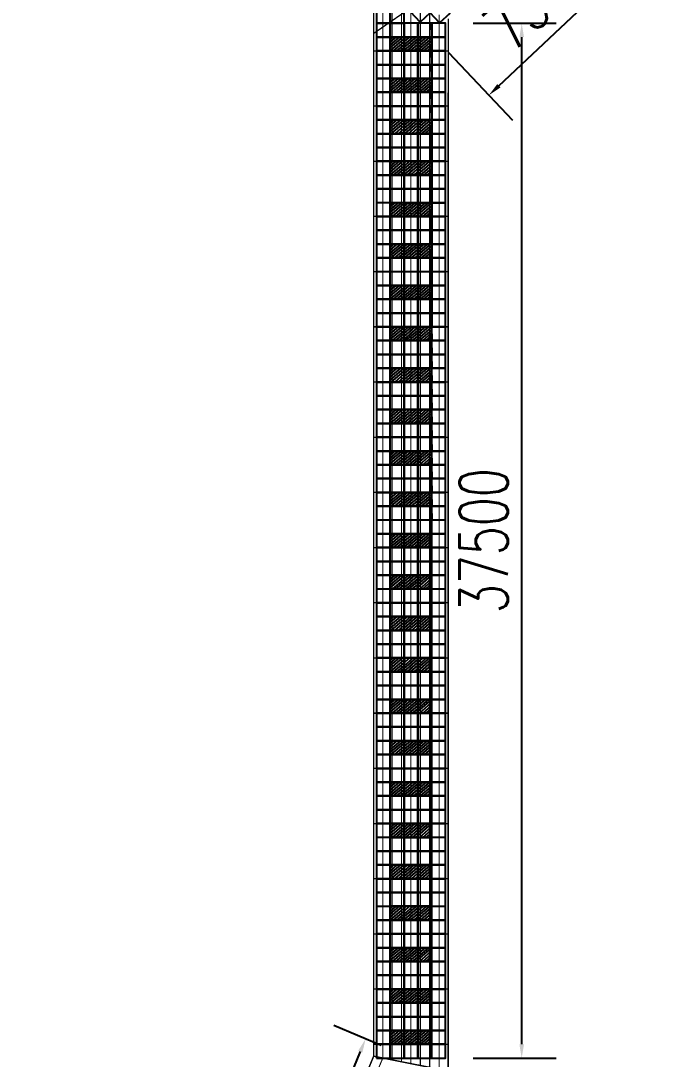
# Model space of a CAD drawing. Extents: x 833816 to 4746262, y -3629782 to -1973088.
# Drawn here: x 2158980 to 2182258, y -2255687 to -2218053 of the extents above; entities that cross this region are included whole.
import ezdxf

# ---------------------------------------------------------------- set-up
doc = ezdxf.new("R2010")
doc.units = 0
doc.header["$LTSCALE"] = 1000
doc.header["$MEASUREMENT"] = 0
doc.header["$PDMODE"] = 32
doc.layers.add('W-FLOAT_BOWL浮筒', color=253, linetype='Continuous')
doc.layers.add('W-STEEL_FRAME钢架', color=3, linetype='Continuous')
doc.styles.add('STANDARD_T3', font='simplex.shx', dxfattribs={"width": 0.7, "bigfont": 'gbcbig.shx'})
doc.dimstyles.new('W&&500', dxfattribs={"dimtxt": 1750, "dimasz": 500, "dimexe": 1250, "dimexo": 1500, "dimgap": 500, "dimtad": 1, "dimdec": 0, "dimzin": 0, "dimdsep": 46, "dimtxsty": 'STANDARD_T3', "dimcen": 0.09, "dimclrd": 1, "dimclre": 1, "dimclrt": 7, "dimazin": 2, "dimtfac": 1, "dimtdec": 0, "dimtix": 1, "dimtmove": 2, "dimatfit": 3, "dimfxl": 100, "dimtolj": 1, "dimtzin": 0, "dimarcsym": 0})

# ---------------------------------------------------------------- blocks, each defined once
blk = doc.blocks.new('*U369')
at = {"color": 2, "const_width": 50}
blk.add_lwpolyline([(-2331, 0), (368, 0)], dxfattribs=at)
blk = doc.blocks.new('*U370')
at = {"color": 0, "linetype": 'ByBlock', "lineweight": -2, "transparency": 16777216}
for p in [(0, 0), (0, -2000), (0, -4000), (0, -6000), (0, -8000), (0, -10000), (0, -12000), (0, -14000), (0, -16000), (0, -18000), (0, -20000), (0, -22000), (0, -24000), (0, -26000), (0, -28000), (0, -30000), (0, -32000), (0, -34000), (0, -36000)]:
    blk.add_blockref('*U369', p, dxfattribs=at)
blk = doc.blocks.new('浮筒')
at = {"layer": 'W-FLOAT_BOWL浮筒'}
blk.add_lwpolyline([(-230, -268), (268, -230), (230, 268), (-268, 230)], close=True, dxfattribs=at)
blk = doc.blocks.new('空格子')
at = {"layer": 'W-FLOAT_BOWL浮筒'}
h = blk.add_hatch(dxfattribs=at)
h.set_pattern_fill('ANSI31', color=256, scale=50)
h.set_pattern_definition([(45, (0, 0), (-56.127, 56.127), [])])
h.paths.add_polyline_path([(219, 263), (-280, 225), (-242, -274), (256, -236)])
blk.add_lwpolyline([(-242, -274), (256, -236), (219, 263), (-280, 225)], close=True, dxfattribs=at)
blk = doc.blocks.new('*D386')
at = {"color": 1, "lineweight": -2, "transparency": 16777216}
for p, q in [((2172038, -2255184), (2170321, -2254469)), ((2171283, -2255411), (2160326, -2281721)), ((2160697, -2282417), (2158980, -2281702))]:
    blk.add_line(p, q, dxfattribs=at)
at = {"color": 1, "transparency": 16777216}
for points in [[(2171206, -2255379), (2171359, -2255444), (2171475, -2254950)], [(2160249, -2281689), (2160403, -2281753), (2160134, -2282183)]]:
    blk.add_solid(points, dxfattribs=at)
at = {"layer": 'Defpoints', "color": 0, "transparency": 16777216}
for p in [(2173423, -2255761), (2160134, -2282183), (2162081, -2282994)]:
    blk.add_point(p, dxfattribs=at)
at = {"color": 7, "transparency": 16777216, "insert": (2164535, -2268038), "char_height": 1750, "attachment_point": 5, "rotation": 67.3907, "style": 'STANDARD_T3'}
blk.add_mtext('\\A1;29500', dxfattribs=at)
blk = doc.blocks.new('*D387')
at = {"color": 1, "lineweight": -2, "transparency": 16777216}
for p, q in [((2175366, -2218145), (2178380, -2218145)), ((2177130, -2255145), (2177130, -2218645)), ((2175366, -2255645), (2178380, -2255645))]:
    blk.add_line(p, q, dxfattribs=at)
at = {"color": 1, "transparency": 16777216}
for points in [[(2177047, -2218645), (2177214, -2218645), (2177130, -2218145)], [(2177047, -2255145), (2177214, -2255145), (2177130, -2255645)]]:
    blk.add_solid(points, dxfattribs=at)
at = {"layer": 'Defpoints', "color": 0, "transparency": 16777216}
for p in [(2173866, -2218145), (2177130, -2218145), (2173866, -2255645)]:
    blk.add_point(p, dxfattribs=at)
at = {"color": 7, "transparency": 16777216, "insert": (2175755, -2236895), "char_height": 1750, "attachment_point": 5, "rotation": 90, "style": 'STANDARD_T3'}
blk.add_mtext('\\A1;37500', dxfattribs=at)
blk = doc.blocks.new('*D389')
at = {"color": 1, "lineweight": -2, "transparency": 16777216}
for p, q in [((2179940, -2214058), (2182258, -2216521)), ((2176304, -2220408), (2181037, -2215953)), ((2174479, -2219198), (2176797, -2221661))]:
    blk.add_line(p, q, dxfattribs=at)
at = {"color": 1, "transparency": 16777216}
for points in [[(2180980, -2215892), (2181094, -2216014), (2181401, -2215610)], [(2176247, -2220347), (2176361, -2220469), (2175940, -2220751)]]:
    blk.add_solid(points, dxfattribs=at)
at = {"layer": 'Defpoints', "color": 0, "transparency": 16777216}
for p in [(2178912, -2212965), (2181401, -2215610), (2173450, -2218106)]:
    blk.add_point(p, dxfattribs=at)
at = {"color": 7, "transparency": 16777216, "insert": (2177728, -2217179), "char_height": 1750, "attachment_point": 5, "rotation": 43.2668, "style": 'STANDARD_T3'}
blk.add_mtext('\\A1;7500', dxfattribs=at)
blk = doc.blocks.new('*U430')
at = {"layer": 'W-STEEL_FRAME钢架', "color": 5, "const_width": 40}
blk.add_lwpolyline([(0, 19000), (0, -19000)], dxfattribs=at)

msp = doc.modelspace()

# ---------------------------------------------------------------- linework, layer by layer
at = {"color": 1, "const_width": 50}
for points in [[(2173287.7, -2217462), (2171766.4, -2218510.8)], [(2174466.5, -2256115.7), (2171766.4, -2255576.1)]]:
    msp.add_lwpolyline(points, dxfattribs=at)
at = {"layer": 'W-STEEL_FRAME钢架', "color": 3, "const_width": 53}
for points in [[(2171766.4, -2255576.1), (2171766.4, -2216807.1)], [(2174468.1, -2217972), (2174466.5, -2256115.7)], [(2160660.3, -2282444.9), (2171766.4, -2255576.1)]]:
    msp.add_lwpolyline(points, dxfattribs=at)
at = {"layer": 'W-STEEL_FRAME钢架', "color": 5, "const_width": 40}
for points in [[(2172096.4, -2216950.5), (2172096.4, -2255642)], [(2172436.4, -2217094.1), (2172436.4, -2255710)], [(2172776.4, -2217244.3), (2172776.4, -2255777.9)], [(2173116.4, -2217392.9), (2173116.4, -2255845.9)], [(2173456.4, -2217538), (2173456.4, -2255913.8)], [(2173796.4, -2217684.9), (2173796.4, -2255981.8)], [(2174138.3, -2217830), (2174136.4, -2256049.7)], [(2160910.1, -2282506.1), (2172096.3, -2255645.4)]]:
    msp.add_lwpolyline(points, dxfattribs=at)

# ---------------------------------------------------------------- block references
at = {"rotation": 355.6699377298531}
for p in [(2172630.3, -2218890.8), (2173130.3, -2218890.8), (2173630.3, -2218890.8), (2172630.2, -2220390.8), (2173130.2, -2220390.8), (2173630.2, -2220390.8), (2172630.2, -2221890.8), (2173130.2, -2221890.8), (2173630.2, -2221890.8), (2172630.1, -2223390.8), (2173130.1, -2223390.8), (2173630.1, -2223390.8), (2172630, -2224890.8), (2173130, -2224890.8), (2173630, -2224890.8), (2172630, -2226390.8), (2173130, -2226390.8), (2173630, -2226390.8), (2172629.9, -2227890.8), (2173129.9, -2227890.8), (2173629.9, -2227890.8), (2172629.9, -2229390.8), (2173129.9, -2229390.8), (2173629.9, -2229390.8), (2172629.8, -2230890.8), (2173129.8, -2230890.8), (2173629.8, -2230890.8), (2172629.7, -2232390.8), (2173129.7, -2232390.8), (2173629.7, -2232390.8), (2172629.7, -2233890.8), (2173129.7, -2233890.8), (2173629.7, -2233890.8), (2172629.6, -2235390.8), (2173129.6, -2235390.8), (2173629.6, -2235390.8), (2172629.5, -2236890.8), (2173129.5, -2236890.8), (2173629.5, -2236890.8), (2172629.5, -2238390.8), (2173129.5, -2238390.8), (2173629.5, -2238390.8), (2172629.4, -2239890.8), (2173129.4, -2239890.8), (2173629.4, -2239890.8), (2172629.3, -2241390.8), (2173129.3, -2241390.8), (2173629.3, -2241390.8), (2172629.3, -2242890.8), (2173129.3, -2242890.8), (2173629.3, -2242890.8), (2172629.2, -2244390.8), (2173129.2, -2244390.8), (2173629.2, -2244390.8), (2172629.1, -2245890.8), (2173129.1, -2245890.8), (2173629.1, -2245890.8), (2172629.1, -2247390.8), (2173129.1, -2247390.8), (2173629.1, -2247390.8), (2172629, -2248890.8), (2173129, -2248890.8), (2173629, -2248890.8), (2172628.9, -2250390.8), (2173128.9, -2250390.8), (2173628.9, -2250390.8), (2172628.9, -2251890.8), (2173128.9, -2251890.8), (2173628.9, -2251890.8), (2172628.8, -2253390.8), (2173128.8, -2253390.8), (2173628.8, -2253390.8), (2172628.6, -2254890.8), (2173128.6, -2254890.8), (2173628.6, -2254890.8)]:
    msp.add_blockref('空格子', p, dxfattribs=at)
at = {"xscale": -1, "rotation": 179.9975254186578}
msp.add_blockref('*U370', (2174096.5, -2255145.4), dxfattribs=at)
at = {"layer": 'W-FLOAT_BOWL浮筒', "rotation": 355.6699377299382}
for p in [(2172118.1, -2217895.4), (2172618.1, -2217895.4), (2172118.1, -2218395.4), (2172618.1, -2218395.4), (2173118.1, -2218395.5), (2173618.1, -2218395.5), (2174118.1, -2218395.5), (2172118.1, -2218895.4), (2174118.1, -2218895.5), (2172118.1, -2219395.4), (2172618.1, -2219395.4), (2173118.1, -2219395.5), (2173618.1, -2219395.5), (2174118.1, -2219395.5), (2172118, -2219895.4), (2172618, -2219895.4), (2173118, -2219895.5), (2173618, -2219895.5), (2174118, -2219895.5), (2172118, -2220395.4), (2174118, -2220395.5), (2172118, -2220895.4), (2172618, -2220895.4), (2173118, -2220895.5), (2173618, -2220895.5), (2174118, -2220895.5), (2172118, -2221395.4), (2172618, -2221395.4), (2173118, -2221395.5), (2173618, -2221395.5), (2174118, -2221395.5), (2172118, -2221895.4), (2174118, -2221895.5), (2172117.9, -2222395.4), (2172617.9, -2222395.4), (2173117.9, -2222395.5), (2173617.9, -2222395.5), (2174117.9, -2222395.5), (2172117.9, -2222895.4), (2172617.9, -2222895.4), (2173117.9, -2222895.5), (2173617.9, -2222895.5), (2174117.9, -2222895.5), (2172117.9, -2223395.4), (2174117.9, -2223395.5), (2172117.9, -2223895.4), (2172617.9, -2223895.4), (2173117.9, -2223895.5), (2173617.9, -2223895.5), (2174117.9, -2223895.5), (2172117.9, -2224395.4), (2172617.9, -2224395.4), (2173117.9, -2224395.5), (2173617.9, -2224395.5), (2174117.9, -2224395.5), (2172117.8, -2224895.4), (2174117.8, -2224895.5), (2172117.8, -2225395.4), (2172617.8, -2225395.4), (2173117.8, -2225395.5), (2173617.8, -2225395.5), (2174117.8, -2225395.5), (2172117.8, -2225895.4), (2172617.8, -2225895.4), (2173117.8, -2225895.5), (2173617.8, -2225895.5), (2174117.8, -2225895.5), (2172117.8, -2226395.4), (2174117.8, -2226395.5), (2172117.7, -2226895.4), (2172617.7, -2226895.4), (2173117.7, -2226895.5), (2173617.7, -2226895.5), (2174117.7, -2226895.5), (2172117.7, -2227395.4), (2172617.7, -2227395.4), (2173117.7, -2227395.5), (2173617.7, -2227395.5), (2174117.7, -2227395.5), (2172117.7, -2227895.4), (2174117.7, -2227895.5), (2172117.7, -2228395.4), (2172617.7, -2228395.4), (2173117.7, -2228395.5), (2173617.7, -2228395.5), (2174117.7, -2228395.5), (2172117.7, -2228895.4), (2172617.7, -2228895.4), (2173117.7, -2228895.5), (2173617.7, -2228895.5), (2174117.7, -2228895.5), (2172117.6, -2229395.4), (2174117.6, -2229395.5), (2172117.6, -2229895.4), (2172617.6, -2229895.4), (2173117.6, -2229895.5), (2173617.6, -2229895.5), (2174117.6, -2229895.5), (2172117.6, -2230395.4), (2172617.6, -2230395.4), (2173117.6, -2230395.5), (2173617.6, -2230395.5), (2174117.6, -2230395.5), (2172117.6, -2230895.4), (2174117.6, -2230895.5), (2172117.6, -2231395.4), (2172617.6, -2231395.4), (2173117.6, -2231395.5), (2173617.6, -2231395.5), (2174117.6, -2231395.5), (2172117.5, -2231895.4), (2172617.5, -2231895.4), (2173117.5, -2231895.5), (2173617.5, -2231895.5), (2174117.5, -2231895.5), (2172117.5, -2232395.4), (2174117.5, -2232395.5), (2172117.5, -2232895.4), (2172617.5, -2232895.4), (2173117.5, -2232895.5), (2173617.5, -2232895.5), (2174117.5, -2232895.5), (2172117.5, -2233395.4), (2172617.5, -2233395.4), (2173117.5, -2233395.5), (2173617.5, -2233395.5), (2174117.5, -2233395.5), (2172117.4, -2233895.4), (2174117.4, -2233895.5), (2172117.4, -2234395.4), (2172617.4, -2234395.4), (2173117.4, -2234395.5), (2173617.4, -2234395.5), (2174117.4, -2234395.5), (2172117.4, -2234895.4), (2172617.4, -2234895.4), (2173117.4, -2234895.5), (2173617.4, -2234895.5), (2174117.4, -2234895.5), (2172117.4, -2235395.4), (2174117.4, -2235395.5), (2172117.4, -2235895.4), (2172617.4, -2235895.4), (2173117.4, -2235895.5), (2173617.4, -2235895.5), (2174117.4, -2235895.5), (2172117.3, -2236395.4), (2172617.3, -2236395.4), (2173117.3, -2236395.5), (2173617.3, -2236395.5), (2174117.3, -2236395.5), (2172117.3, -2236895.4), (2174117.3, -2236895.5), (2172117.3, -2237395.4), (2172617.3, -2237395.4), (2173117.3, -2237395.5), (2173617.3, -2237395.5), (2174117.3, -2237395.5), (2172117.3, -2237895.4), (2172617.3, -2237895.4), (2173117.3, -2237895.5), (2173617.3, -2237895.5), (2174117.3, -2237895.5), (2172117.2, -2238395.4), (2174117.2, -2238395.5), (2172117.2, -2238895.4), (2172617.2, -2238895.4), (2173117.2, -2238895.5), (2173617.2, -2238895.5), (2174117.2, -2238895.5), (2172117.2, -2239395.4), (2172617.2, -2239395.4), (2173117.2, -2239395.5), (2173617.2, -2239395.5), (2174117.2, -2239395.5), (2172117.2, -2239895.4), (2174117.2, -2239895.5), (2172117.2, -2240395.4), (2172617.2, -2240395.4), (2173117.2, -2240395.5), (2173617.2, -2240395.5), (2174117.2, -2240395.5), (2172117.1, -2240895.4), (2172617.1, -2240895.4), (2173117.1, -2240895.5), (2173617.1, -2240895.5), (2174117.1, -2240895.5), (2172117.1, -2241395.4), (2174117.1, -2241395.5), (2172117.1, -2241895.4), (2172617.1, -2241895.4), (2173117.1, -2241895.5), (2173617.1, -2241895.5), (2174117.1, -2241895.5), (2172117.1, -2242395.4), (2172617.1, -2242395.4), (2173117.1, -2242395.5), (2173617.1, -2242395.5), (2174117.1, -2242395.5), (2172117.1, -2242895.4), (2174117.1, -2242895.5), (2172117, -2243395.4), (2172617, -2243395.4), (2173117, -2243395.5), (2173617, -2243395.5), (2174117, -2243395.5), (2172117, -2243895.4), (2172617, -2243895.4), (2173117, -2243895.5), (2173617, -2243895.5), (2174117, -2243895.5), (2172117, -2244395.4), (2174117, -2244395.5), (2172117, -2244895.4), (2172617, -2244895.4), (2173117, -2244895.5), (2173617, -2244895.5), (2174117, -2244895.5), (2172116.9, -2245395.4), (2172616.9, -2245395.4), (2173116.9, -2245395.5), (2173616.9, -2245395.5), (2174116.9, -2245395.5), (2172116.9, -2245895.4), (2174116.9, -2245895.5), (2172116.9, -2246395.4), (2172616.9, -2246395.4), (2173116.9, -2246395.5), (2173616.9, -2246395.5), (2174116.9, -2246395.5), (2172116.9, -2246895.4), (2172616.9, -2246895.4), (2173116.9, -2246895.5), (2173616.9, -2246895.5), (2174116.9, -2246895.5), (2172116.9, -2247395.4), (2174116.9, -2247395.5), (2172116.8, -2247895.4), (2172616.8, -2247895.4), (2173116.8, -2247895.5), (2173616.8, -2247895.5), (2174116.8, -2247895.5), (2172116.8, -2248395.4), (2172616.8, -2248395.4), (2173116.8, -2248395.5), (2173616.8, -2248395.5), (2174116.8, -2248395.5), (2172116.8, -2248895.4), (2174116.8, -2248895.5), (2172116.8, -2249395.4), (2172616.8, -2249395.4), (2173116.8, -2249395.5), (2173616.8, -2249395.5), (2174116.8, -2249395.5), (2172116.8, -2249895.4), (2172616.8, -2249895.4), (2173116.8, -2249895.5), (2173616.8, -2249895.5), (2174116.8, -2249895.5), (2172116.7, -2250395.4), (2174116.7, -2250395.5), (2172116.7, -2250895.4), (2172616.7, -2250895.4), (2173116.7, -2250895.5), (2173616.7, -2250895.5), (2174116.7, -2250895.5), (2172116.7, -2251395.4), (2172616.7, -2251395.4), (2173116.7, -2251395.5), (2173616.7, -2251395.5), (2174116.7, -2251395.5), (2172116.7, -2251895.4), (2174116.7, -2251895.5), (2172116.6, -2252395.4), (2172616.6, -2252395.4), (2173116.6, -2252395.5), (2173616.6, -2252395.5), (2174116.6, -2252395.5), (2172116.6, -2252895.4), (2172616.6, -2252895.4), (2173116.6, -2252895.5), (2173616.6, -2252895.5), (2174116.6, -2252895.5), (2172116.6, -2253395.4), (2174116.6, -2253395.5), (2172116.6, -2253895.4), (2172616.6, -2253895.4), (2173116.6, -2253895.5), (2173616.6, -2253895.5), (2174116.6, -2253895.5), (2172116.5, -2254395.4), (2172616.5, -2254395.4), (2173116.5, -2254395.5), (2173616.5, -2254395.5), (2174116.5, -2254395.5), (2172116.4, -2254895.4), (2174116.4, -2254895.5), (2172116.4, -2255395.4), (2172616.4, -2255395.4), (2173116.4, -2255395.5), (2173616.4, -2255395.5), (2174116.4, -2255395.5)]:
    msp.add_blockref('浮筒', p, dxfattribs=at)
at = {"layer": 'W-FLOAT_BOWL浮筒', "xscale": -1, "rotation": 137.594390092778}
for p in [(2173461.2, -2217752.5), (2174168, -2217773.9)]:
    msp.add_blockref('浮筒', p, dxfattribs=at)
at = {"layer": 'W-STEEL_FRAME钢架', "color": 0, "linetype": 'ByBlock', "lineweight": -2, "transparency": 16777216}
for p in [(2172436.4, -2236094.1), (2172776.4, -2236244.3), (2173116.4, -2236392.9), (2173456.4, -2236538), (2173796.4, -2236684.9), (2174138.3, -2236830)]:
    msp.add_blockref('*U430', p, dxfattribs=at)

# ---------------------------------------------------------------- dimensions: what is measured, and where the dimension line sits
for p1, p2, distance, picture, middle in [((2173450.5, -2218105.9), (2178911.8, -2212965.4), -3632.3, '*D389', (2177728.3, -2217179.3)), ((2173866.4, -2255645.5), (2173866.4, -2218145.5), -3263.8, '*D387', (2175755.2, -2236895.5)), ((2173422.6, -2255761.1), (2162081.4, -2282993.9), -2110, '*D386', (2164534.8, -2268037.7))]:
    dim = msp.add_aligned_dim(p1=p1, p2=p2, distance=distance, dimstyle='W&&500')
    dim.commit()
    dim.dimension.update_dxf_attribs({"geometry": picture, "text_midpoint": middle})

doc.saveas('drawing.dxf')
